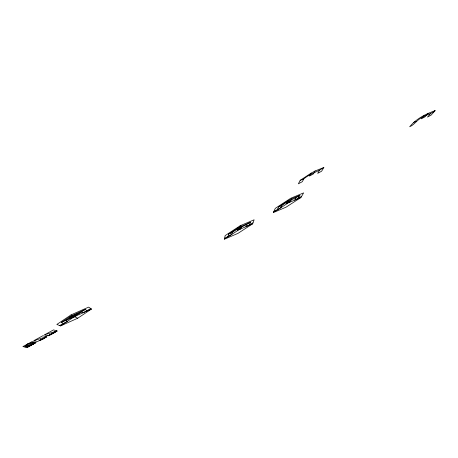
<?xml version="1.0" encoding="UTF-8"?>
<svg xmlns="http://www.w3.org/2000/svg" width="458" height="458" viewBox="0 0 458 458"><rect width="100%" height="100%" fill="white"/><g stroke="black" fill="none" stroke-linecap="round" stroke-linejoin="round"><path stroke-width="0.69" d="M224.42 239.219L225.159 235.589L240.261 225.685L254.116 219.8L252.65 223.807L238.046 233.328L224.42 239.219L237.839 230.448M228.084 236.431L228.605 234.112L238.046 227.924L250.434 222.21L249.564 224.706M250.434 222.21C244.686 226.241 237.673 228.015 232.2 232.572L231.737 234.433L224.603 238.332M238.046 227.924L237.502 229.87L241.171 227.872L241.761 225.903M239.219 229.275L239.339 228.874M239.906 226.916L240.261 225.685M246.581 224.729L245.94 226.687L253.011 222.828M273.317 212.598L275.31 208.327L290.727 198.268L303.62 192.887L300.935 197.524L286.044 207.182L273.317 212.598L287.011 203.69M277.21 209.695L278.516 206.97L288.156 200.69L291.786 198.709L299.864 195.331L298.221 198.222M299.864 195.331C294.179 199.299 287.281 201.068 281.87 205.562L280.783 207.743L273.81 211.55M288.156 200.69L286.977 202.963L290.561 201.005L291.786 198.709M288.529 202.453L288.775 201.984M323.852 167.514L315.115 170.966L311.091 173.147L300.19 180.338L298.353 183.835L302.314 181.689L303.826 178.883C309.78 173.748 317.56 171.985 323.852 167.514L321.608 171.218L317.686 173.347L319.409 170.439M295.931 197.89L294.677 200.163L301.593 196.385M311.091 173.147L309.453 176.067L313.421 173.914L315.115 170.966M435.1 110.676C425.637 113.956 416.036 118.897 409.675 126.774C414.816 124.559 417.427 119.189 422.808 117.116C426.759 114.609 431.493 113.802 435.1 110.676L431.178 115.073L427.469 117.088L430.503 113.658M424.423 115.261L421.32 118.84L425.001 116.836L428.15 113.235M35.884 342.464L34.407 342.132L31.453 344.885L24.99 346.958L27.068 344.599L28.642 343.74M34.865 342.893L34.694 343.26L35.907 342.47L28.23 346.798L30.52 345.263L30.068 345.939M30.01 345.824L33.663 344.015L35.85 342.355M51.015 334.374L51.571 333.796L49.269 335.439L47.998 335.708L49.516 335.004L47.998 335.708M54.554 332.554C62.952 327.55 48.319 335.834 54.536 332.456M75.003 316.054L77.173 313.816M71.076 314.881L56.844 324.441L60.576 325.901L77.677 318.247L91.503 309.035L88.64 307.123L71.076 314.881L72.141 315.419M63.479 323.462L61.195 322.506L70.097 316.53L85.159 309.453L87.031 310.621M34.928 340.34L34.19 340.781L37.51 341.559L46.355 336.733L33.835 340.66L42.892 335.72L46.04 336.601L45.313 337.036M26.175 346.586L25.448 347.021L27.005 347.313M45.617 334.495L44.884 334.935L47.981 335.829L56.872 331.008M30.285 345.246L31.831 344.405L33.972 342.052L24.961 346.952M60.576 325.901L73.251 317.423M75.684 315.791L85.159 309.453M55.773 331.311L56.494 330.882L53.575 329.88L44.558 334.798L56.786 331.02M27.944 346.672C30.434 345.842 24.308 348.16 28.287 346.912M32.404 344.416L33.846 343.574L29.306 346.053M56.809 330.894L50.306 334.575M27.016 347.324L35.907 342.47M53.947 332.777L49.269 335.439M54.594 332.571L51.073 334.489L51.582 333.893M42.903 339.046L40.67 340.128M43.195 338.886L46.928 336.853L46.447 336.716L43 338.994L39.211 340.666M59.666 325.541L67.486 321.276L65.734 320.491L70.984 316.97L81.513 311.892L83.053 312.791L90.799 308.566M61.195 322.506L72.959 317.28M75.965 315.94L91.503 309.035M228.605 234.112L232.2 232.572M240.313 229.097L252.65 223.807M278.516 206.97L281.87 205.562M289.433 202.373L300.935 197.524M300.19 180.338L303.826 178.883M413.322 122.481L416.288 121.353M32.358 344.41L33.606 343.901M41.449 339.584L41.06 339.653M69.255 318.133L73.435 316.907M70.097 316.53L71.82 317.383L75.839 315.19L74.179 314.308M73.83 316.283L74.179 316.461M74.751 316.753L77.677 318.247M27.457 344.101L24.904 346.958L22.9 346.586L32.054 341.594L33.944 342.023L27.503 344.072M73.097 317.136C73.612 318.321 79.555 313.335 73.097 317.136M238.389 229.727L237.473 230.506L240.776 228.702L238.389 229.727M287.716 202.894L286.708 203.718L289.943 201.955L287.716 202.894"/></g></svg>
